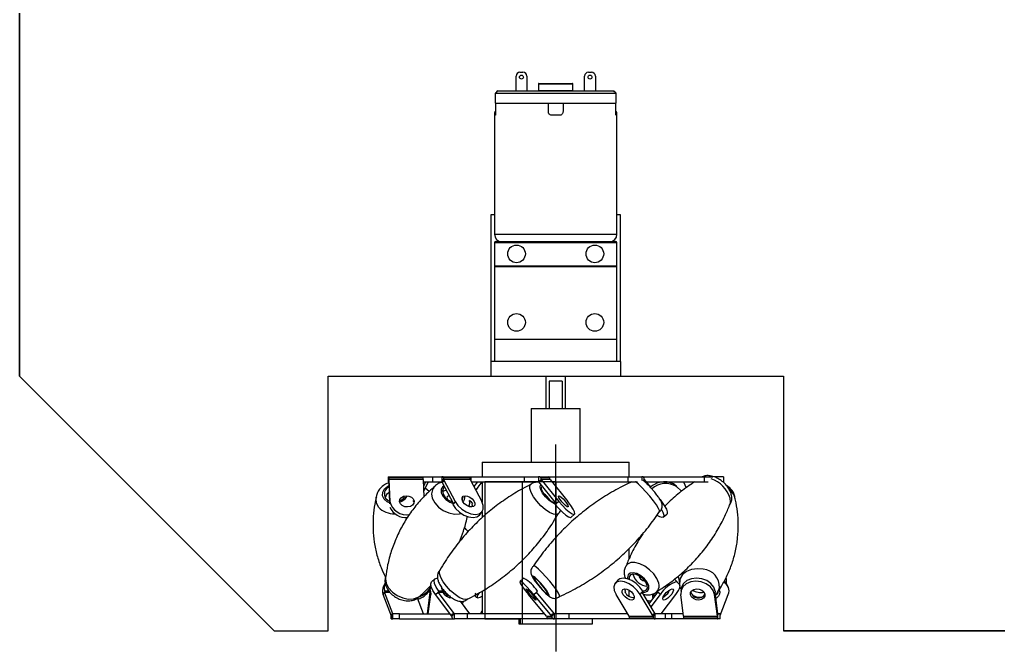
# Model space of a CAD drawing. Header units: millimetres. Extents: x 15 to 415, y 5 to 292.
# Drawn here: x 88.9 to 128.88, y 193.86 to 219.66 of the extents above; entities that cross this region are included whole.
import ezdxf

# ---------------------------------------------------------------- set-up
doc = ezdxf.new("R2010")
doc.units = ezdxf.units.MM
doc.header["$PDSIZE"] = -1
doc.linetypes.add('CENTERX2', pattern=[20.32, 12.7, -2.54, 2.54, -2.54])

msp = doc.modelspace()

# ---------------------------------------------------------------- linework, layer by layer
at = {"color": 7, "linetype": 'Continuous'}
for p, q in [((88.8959, 205.0939), (88.8959, 237.0939)), ((88.8959, 205.0939), (99.2959, 194.6939)), ((101.4959, 194.6939), (101.4959, 205.0939)), ((101.4959, 205.0939), (120.0959, 205.0939)), ((120.0959, 205.0939), (120.0959, 194.6939)), ((107.8992, 200.7846), (107.8992, 195.1846)), ((107.8992, 200.7846), (109.4441, 200.7846)), ((109.4441, 200.7846), (107.8992, 200.7846)), ((109.4441, 194.9846), (109.4441, 200.7846)), ((107.8992, 195.1846), (109.3476, 195.1846)), ((109.3476, 195.1846), (109.3476, 194.9846)), ((109.3476, 194.9846), (109.4441, 194.9846)), ((99.2959, 194.6939), (101.4959, 194.6939)), ((136.0959, 194.6939), (120.0959, 194.6939))]:
    msp.add_line(p, q, dxfattribs=at)
at = {"color": 7, "linetype": 'Continuous', "lineweight": 25}
for p, q in [((88.8959, 237.0939), (88.8959, 205.0939)), ((109.3359, 217.5139), (109.4559, 217.5139)), ((112.1359, 217.5139), (112.2559, 217.5139)), ((109.1759, 216.7539), (109.1759, 217.3539)), ((109.6159, 217.3539), (109.6159, 216.7539)), ((111.9759, 216.7539), (111.9759, 217.3539)), ((112.4159, 217.3539), (112.4159, 216.7539)), ((108.428, 216.7539), (108.4282, 216.7539)), ((108.4282, 216.7539), (113.1637, 216.7539)), ((110.0959, 217.0439), (110.0959, 216.7639)), ((110.1059, 217.0539), (111.4859, 217.0539)), ((111.4959, 216.7639), (111.4959, 217.0439)), ((113.1637, 216.7539), (113.1639, 216.7539)), ((108.3268, 216.6539), (108.3268, 216.2539)), ((108.3269, 216.6539), (108.3271, 216.6539)), ((108.3269, 216.6539), (108.327, 216.6539)), ((108.3271, 216.6539), (113.2648, 216.6539)), ((108.3271, 216.6539), (108.3271, 216.2539)), ((113.2648, 216.6539), (113.265, 216.6539)), ((113.2648, 216.2539), (113.2648, 216.6539)), ((113.265, 216.6539), (113.2649, 216.6539)), ((113.2651, 216.2539), (113.2651, 216.6539)), ((108.3271, 216.2539), (108.3268, 216.2539)), ((108.3271, 216.2539), (113.2648, 216.2539)), ((108.3387, 216.2539), (108.3387, 215.8339)), ((108.3387, 216.2539), (110.4959, 216.2539)), ((110.4959, 215.9039), (110.4959, 216.2539)), ((111.0959, 216.2539), (111.0959, 215.9039)), ((111.0959, 216.2539), (113.2532, 216.2539)), ((113.2532, 215.8339), (113.2532, 216.2539)), ((113.2651, 216.2539), (113.2648, 216.2539)), ((108.2959, 215.8339), (108.2959, 210.8939)), ((108.314, 215.8339), (108.2959, 215.8339)), ((108.325, 215.7539), (108.325, 215.7539)), ((110.9459, 215.7539), (110.6459, 215.7539)), ((113.2669, 215.7539), (113.2669, 215.7539)), ((113.2959, 210.8939), (113.2959, 215.8339)), ((108.2959, 211.6939), (108.1459, 211.6939)), ((108.1459, 211.6939), (108.1459, 205.6939)), ((113.4459, 211.6939), (113.2959, 211.6939)), ((113.4459, 205.6939), (113.4459, 211.6939)), ((108.2959, 210.5439), (108.2959, 209.5939)), ((108.3459, 210.5939), (113.2459, 210.5939)), ((113.2959, 209.5939), (113.2959, 210.5439)), ((108.3159, 209.5939), (108.2959, 209.5739)), ((113.2959, 209.5939), (108.2959, 209.5939)), ((108.2959, 209.5739), (108.2959, 206.6139)), ((108.2959, 209.5739), (113.2959, 209.5739)), ((113.2959, 209.5739), (113.2759, 209.5939)), ((113.2959, 206.6139), (113.2959, 209.5739)), ((108.2959, 206.6139), (108.3159, 206.5939)), ((108.2959, 206.6139), (113.2959, 206.6139)), ((108.2959, 206.5939), (108.2959, 205.6939)), ((113.2959, 206.5939), (108.2959, 206.5939)), ((113.2759, 206.5939), (113.2959, 206.6139)), ((113.2959, 205.6939), (113.2959, 206.5939)), ((108.1459, 205.6939), (108.1459, 205.0939)), ((113.4459, 205.6939), (108.1459, 205.6939)), ((113.4459, 205.6939), (113.4459, 205.0939)), ((88.8959, 205.0939), (99.2959, 194.6939)), ((101.4959, 205.0939), (108.1459, 205.0939)), ((101.4959, 194.6939), (101.4959, 205.0939)), ((108.1459, 205.0939), (113.4459, 205.0939)), ((110.3959, 205.0939), (110.3959, 203.7846)), ((111.0605, 204.8939), (110.5314, 204.8939)), ((110.5314, 204.8939), (110.5314, 203.7846)), ((111.0605, 204.8939), (111.0605, 203.7846)), ((111.1959, 203.7846), (111.1959, 205.0939)), ((113.4459, 205.0939), (120.0959, 205.0939)), ((120.0959, 205.0939), (120.0959, 194.6939)), ((109.7959, 203.7846), (109.7959, 201.5846)), ((109.7959, 203.7846), (111.7959, 203.7846)), ((111.7959, 201.5846), (111.7959, 203.7846)), ((107.7959, 201.5846), (107.7959, 200.9846)), ((107.7959, 201.5846), (113.7959, 201.5846)), ((113.7959, 200.9846), (113.7959, 201.5846)), ((103.9457, 200.9846), (103.9457, 200.7846)), ((103.9457, 200.9846), (103.9748, 200.9846)), ((103.9457, 200.7846), (103.9748, 200.7846)), ((103.9748, 200.9846), (103.9748, 200.7846)), ((103.9777, 200.9846), (103.9748, 200.9846)), ((103.9748, 200.7846), (103.9803, 200.8793)), ((103.9797, 200.7846), (103.9748, 200.7846)), ((103.9748, 200.7846), (104.0112, 199.8902)), ((103.9777, 200.9846), (105.3761, 200.9846)), ((105.378, 200.9446), (103.9797, 200.9446)), ((103.9797, 200.9446), (103.9797, 200.7846)), ((105.3787, 200.8793), (103.9803, 200.8793)), ((103.9803, 200.8793), (104.0167, 199.9849)), ((105.3761, 200.9846), (105.7695, 200.9846)), ((105.378, 200.8793), (105.378, 200.9446)), ((105.3787, 200.8793), (105.4079, 200.1613)), ((105.3825, 200.7846), (105.7695, 200.7846)), ((105.4756, 200.7846), (105.3901, 200.5986)), ((105.581, 200.7846), (105.3987, 200.388)), ((105.7695, 200.9846), (105.7695, 200.7846)), ((105.7695, 200.9846), (106.1453, 200.9846)), ((105.7695, 200.7846), (106.1453, 200.7846)), ((106.1453, 200.9846), (106.1453, 200.7846)), ((106.1829, 200.9846), (106.1453, 200.9846)), ((106.1453, 200.7846), (106.216, 200.8793)), ((106.208, 200.7846), (106.1453, 200.7846)), ((106.1453, 200.7846), (106.6154, 199.8902)), ((106.1829, 200.9846), (107.2743, 200.9846)), ((107.2993, 200.9446), (106.208, 200.9446)), ((106.208, 200.9446), (106.208, 200.7846)), ((107.3074, 200.8793), (106.216, 200.8793)), ((106.216, 200.8793), (106.6861, 199.9849)), ((107.2743, 200.9846), (107.3286, 200.9846)), ((107.2993, 200.8793), (107.2993, 200.9446)), ((107.3074, 200.8793), (107.7775, 199.9849)), ((107.3286, 200.9846), (107.3286, 200.8389)), ((107.3286, 200.9846), (109.5132, 200.9846)), ((107.3572, 200.7846), (109.5132, 200.7846)), ((107.6009, 200.7846), (107.4549, 200.5986)), ((107.7807, 200.7846), (107.5271, 200.4613)), ((107.7959, 200.7038), (107.7388, 200.7312)), ((107.7959, 200.7846), (107.7959, 199.9472)), ((109.5132, 200.9846), (109.5132, 200.7846)), ((109.5132, 200.9846), (110.0922, 200.9846)), ((109.5132, 200.7846), (110.0922, 200.7846)), ((110.0922, 200.9846), (110.0922, 200.7846)), ((110.1501, 200.9846), (110.0922, 200.9846)), ((110.0922, 200.7846), (110.2011, 200.8793)), ((110.1887, 200.7846), (110.0922, 200.7846)), ((110.0922, 200.7846), (110.8164, 199.8902)), ((110.1501, 200.9846), (110.5176, 200.9846)), ((110.1887, 200.9446), (110.1887, 200.7846)), ((110.5562, 200.9446), (110.1887, 200.9446)), ((110.5686, 200.8793), (110.2011, 200.8793)), ((110.2011, 200.8793), (110.9253, 199.9849)), ((110.5176, 200.9846), (113.7469, 200.9846)), ((110.5562, 200.8793), (110.5562, 200.9446)), ((110.5686, 200.8793), (111.2928, 199.9849)), ((110.6453, 200.7846), (113.7469, 200.7846)), ((113.7469, 200.9846), (113.7469, 200.7846)), ((113.7469, 200.9846), (114.3079, 200.9846)), ((113.7469, 200.7846), (114.1329, 200.7846)), ((113.7959, 200.7336), (113.7959, 200.7846)), ((113.8112, 200.7846), (113.836, 200.7529)), ((114.3079, 200.9846), (114.3079, 200.832)), ((114.364, 200.9846), (114.3079, 200.9846)), ((114.3511, 200.8234), (114.4134, 200.8793)), ((114.364, 200.9846), (116.8534, 200.9846)), ((114.4014, 200.9446), (114.4014, 200.8032)), ((114.4014, 200.8793), (114.4134, 200.8793)), ((114.4134, 200.8793), (114.6631, 200.5611)), ((114.4877, 200.7846), (116.8534, 200.7846)), ((116.0109, 200.7846), (116.1255, 200.5354)), ((116.8534, 200.9846), (116.8534, 200.7846)), ((116.8534, 200.9846), (117.1821, 200.9846)), ((116.8534, 200.7846), (117.0188, 200.7846)), ((117.1821, 200.9846), (117.1821, 200.9535)), ((117.215, 200.9846), (117.1821, 200.9846)), ((117.6462, 200.9846), (117.2663, 200.9846)), ((117.6462, 200.9846), (117.6462, 200.7846)), ((105.6295, 200.3892), (105.4589, 200.519)), ((115.9389, 200.3974), (115.7309, 200.5878)), ((104.0167, 199.9849), (104.0112, 199.8902)), ((106.6861, 199.9849), (106.6154, 199.8902)), ((106.9695, 200.107), (106.9973, 200.1157)), ((110.9253, 199.9849), (110.8164, 199.8902)), ((115.0594, 200.0559), (115.1151, 199.9849)), ((104.011, 199.8859), (104.0112, 199.8902)), ((106.5983, 199.8673), (106.6154, 199.8902)), ((107.3697, 199.8563), (107.395, 199.8902)), ((107.6968, 199.4376), (107.7927, 199.5662)), ((107.7959, 199.5706), (107.7959, 199.3199)), ((110.7774, 199.8563), (110.8164, 199.8902)), ((111.4205, 199.3281), (111.5684, 199.4567)), ((115.191, 199.3354), (115.3343, 199.4639)), ((113.7959, 197.6443), (113.7959, 198.0554)), ((105.862, 196.8226), (105.7254, 196.6941)), ((109.4865, 196.8463), (109.3352, 196.7178)), ((113.3293, 196.7637), (113.2211, 196.6351)), ((115.6526, 196.811), (115.8646, 196.5757)), ((117.7622, 196.6466), (117.6866, 196.7402)), ((103.8297, 196.6466), (103.76, 196.518)), ((105.6863, 196.3117), (105.6625, 196.4403)), ((107.7959, 196.3267), (107.7959, 195.3846)), ((113.7959, 196.108), (113.7959, 196.3561)), ((115.4077, 196.3434), (115.3861, 196.3129)), ((115.9294, 196.4403), (115.9056, 196.3117)), ((117.8319, 196.518), (117.7622, 196.6466)), ((103.752, 196.1844), (103.8033, 196.279)), ((104.0935, 195.2899), (103.752, 196.1844)), ((103.8217, 196.3129), (103.8033, 196.279)), ((104.1448, 195.3846), (103.8033, 196.279)), ((103.8033, 196.279), (104.0094, 196.279)), ((103.9861, 196.3129), (103.8217, 196.3129)), ((105.3915, 195.3846), (105.1458, 196.0281)), ((105.5554, 195.3846), (105.672, 196.279)), ((105.672, 196.279), (105.5818, 196.279)), ((105.5853, 195.3846), (105.6895, 196.1844)), ((105.6657, 196.3129), (105.6094, 196.3129)), ((105.6657, 196.3129), (105.672, 196.279)), ((105.6895, 196.1844), (105.672, 196.279)), ((105.6863, 196.3117), (105.6895, 196.1844)), ((105.8881, 196.1844), (105.9887, 196.279)), ((106.5572, 195.2899), (105.8881, 196.1844)), ((106.0246, 196.3129), (105.9887, 196.279)), ((106.6578, 195.3846), (105.9887, 196.279)), ((105.9887, 196.279), (106.1699, 196.279)), ((106.2058, 196.3129), (106.0246, 196.3129)), ((106.2058, 196.3129), (106.1699, 196.279)), ((110.4193, 195.2899), (109.6782, 196.1844)), ((109.8988, 196.1844), (110.0102, 196.279)), ((110.6399, 195.2899), (109.8988, 196.1844)), ((110.0501, 196.3129), (110.0102, 196.279)), ((110.7514, 195.3846), (110.0102, 196.279)), ((113.7912, 195.2899), (113.2611, 196.1844)), ((113.6525, 196.3129), (113.624, 196.279)), ((114.2522, 196.1844), (114.3319, 196.279)), ((114.7823, 195.2899), (114.2522, 196.1844)), ((114.3604, 196.3129), (114.3319, 196.279)), ((114.862, 195.3846), (114.3319, 196.279)), ((114.6135, 195.8038), (114.9691, 196.279)), ((114.6893, 195.6759), (115.0697, 196.1844)), ((114.9331, 196.3129), (114.9691, 196.279)), ((115.0697, 196.1844), (114.9691, 196.279)), ((115.1056, 195.3846), (115.7038, 196.1844)), ((115.3861, 196.3129), (115.422, 196.279)), ((116.019, 195.2899), (115.9024, 196.1844)), ((116.3172, 196.2904), (116.3151, 196.279)), ((117.2854, 196.1844), (117.303, 196.279)), ((117.402, 195.2899), (117.2854, 196.1844)), ((117.3092, 196.3129), (117.303, 196.279)), ((117.4195, 195.3846), (117.303, 196.279)), ((117.5127, 195.3273), (117.8399, 196.1844)), ((107.2919, 195.3846), (106.9049, 195.902)), ((106.9783, 195.8038), (107.0432, 195.9132)), ((104.0792, 195.1846), (104.0792, 195.3273)), ((104.0792, 195.1846), (104.1175, 195.1846)), ((104.1448, 195.3846), (104.0935, 195.2899)), ((104.0993, 195.2899), (104.0935, 195.2899)), ((104.0993, 195.2246), (104.0993, 195.3846)), ((104.0993, 195.3846), (104.1448, 195.3846)), ((104.1175, 195.1846), (104.1448, 195.1846)), ((104.1448, 195.1846), (104.1448, 195.3846)), ((104.4178, 195.3846), (104.1448, 195.3846)), ((104.4178, 195.1846), (104.1448, 195.1846)), ((104.4178, 195.1846), (104.4178, 195.3846)), ((104.4178, 195.3846), (106.4863, 195.3846)), ((104.4178, 195.1846), (106.6043, 195.1846)), ((106.6578, 195.3846), (106.5572, 195.2899)), ((106.5686, 195.2899), (106.5572, 195.2899)), ((106.5686, 195.2246), (106.5686, 195.3846)), ((106.5686, 195.3846), (106.6578, 195.3846)), ((106.6043, 195.1846), (106.6578, 195.1846)), ((106.6578, 195.1846), (106.6578, 195.3846)), ((107.1927, 195.3846), (106.6578, 195.3846)), ((107.1927, 195.1846), (106.6578, 195.1846)), ((107.1927, 195.1846), (107.1927, 195.3846)), ((110.3408, 195.3846), (107.1927, 195.3846)), ((110.4715, 195.1846), (107.1927, 195.1846)), ((107.721, 195.3846), (107.7959, 195.5111)), ((109.2959, 195.1846), (109.2959, 194.9846)), ((110.4193, 195.2899), (110.6399, 195.2899)), ((110.432, 195.2899), (110.432, 195.2246)), ((110.432, 195.2246), (110.6526, 195.2246)), ((110.6921, 195.1846), (110.4715, 195.1846)), ((110.7514, 195.3846), (110.6399, 195.2899)), ((110.6526, 195.3846), (110.7514, 195.3846)), ((110.6526, 195.2246), (110.6526, 195.3846)), ((110.6921, 195.1846), (110.7514, 195.1846)), ((110.7514, 195.1846), (110.7514, 195.3846)), ((111.3439, 195.3846), (110.7514, 195.3846)), ((111.3439, 195.1846), (110.7514, 195.1846)), ((111.3439, 195.1846), (111.3439, 195.3846)), ((113.735, 195.3846), (111.3439, 195.3846)), ((113.8285, 195.1846), (111.3439, 195.1846)), ((112.2959, 194.9846), (112.2959, 195.1846)), ((113.7912, 195.2899), (114.7823, 195.2899)), ((113.8002, 195.2899), (113.8002, 195.2246)), ((113.8002, 195.2246), (114.7913, 195.2246)), ((114.8196, 195.1846), (113.8285, 195.1846)), ((114.862, 195.3846), (114.7823, 195.2899)), ((114.7913, 195.3846), (114.862, 195.3846)), ((114.7913, 195.2246), (114.7913, 195.3846)), ((114.8196, 195.1846), (114.862, 195.1846)), ((114.862, 195.1846), (114.862, 195.3846)), ((115.2857, 195.3846), (114.862, 195.3846)), ((115.2857, 195.1846), (114.862, 195.1846)), ((115.2857, 195.1846), (115.2857, 195.3846)), ((115.5369, 195.3846), (115.2857, 195.3846)), ((115.5369, 195.1846), (115.2857, 195.1846)), ((115.5369, 195.1846), (115.5369, 195.3846)), ((116.0066, 195.3846), (115.5369, 195.3846)), ((116.0272, 195.1846), (115.5369, 195.1846)), ((116.019, 195.2899), (117.402, 195.2899)), ((116.021, 195.2899), (116.021, 195.2246)), ((116.021, 195.2246), (117.404, 195.2246)), ((117.4102, 195.1846), (116.0272, 195.1846)), ((117.4195, 195.3846), (117.402, 195.2899)), ((117.404, 195.2246), (117.404, 195.3846)), ((117.404, 195.3846), (117.4195, 195.3846)), ((117.4102, 195.1846), (117.4195, 195.1846)), ((117.4195, 195.1846), (117.4195, 195.3846)), ((117.5127, 195.3846), (117.4195, 195.3846)), ((117.5127, 195.1846), (117.4195, 195.1846)), ((117.5127, 195.1846), (117.5127, 195.3846)), ((109.2959, 194.9846), (112.2959, 194.9846)), ((99.2959, 194.6939), (101.4959, 194.6939)), ((120.0959, 194.6939), (136.0959, 194.6939))]:
    msp.add_line(p, q, dxfattribs=at)
at = {"color": 8, "linetype": 'Continuous', "lineweight": 25}
for p, q in [((110.0959, 217.0439), (111.4959, 217.0439)), ((110.0959, 216.7639), (111.4959, 216.7639)), ((108.314, 215.8339), (108.3387, 215.8339)), ((108.2959, 210.8939), (113.2959, 210.8939)), ((113.2959, 210.5439), (108.2959, 210.5439)), ((115.1151, 199.9849), (115.098, 199.9696)), ((117.3209, 196.141), (117.3495, 196.1611))]:
    msp.add_line(p, q, dxfattribs=at)
at = {"color": 7, "linetype": 'CENTERX2'}
for p, q in [((110.7959, 195.3846), (110.7959, 202.314)), ((110.7959, 200.7846), (107.8992, 200.7846)), ((110.7959, 200.7846), (110.7959, 195.1846)), ((110.7959, 200.7846), (110.7959, 193.8553)), ((110.7959, 195.1846), (107.8992, 195.1846))]:
    msp.add_line(p, q, dxfattribs=at)
at = {"color": 7, "linetype": 'Continuous', "lineweight": 25, "flags": 128}
for points in [[(106.208, 200.9446), (106.2075, 200.9524), (106.2061, 200.9599), (106.2037, 200.9669), (106.2006, 200.9729), (106.1968, 200.9779), (106.1925, 200.9816), (106.1878, 200.9839), (106.1829, 200.9846)], [(107.2743, 200.9846), (107.2792, 200.9839), (107.2839, 200.9816), (107.2882, 200.9779), (107.292, 200.9729), (107.2951, 200.9669), (107.2974, 200.9599), (107.2989, 200.9524), (107.2993, 200.9446)], [(115.04, 199.569), (115.0388, 199.6062), (114.9949, 199.6996), (114.9075, 199.8368), (114.7844, 200.0056), (114.6366, 200.1911), (114.4772, 200.3767), (114.3203, 200.5459), (114.1798, 200.6838), (114.0684, 200.778), (114.0593, 200.7846)], [(105.7726, 200.4847), (105.7612, 200.4621), (105.7245, 200.2955), (105.7562, 200.1109), (105.8536, 199.9246), (106.0078, 199.7533), (106.2054, 199.6121), (106.4286, 199.5136), (106.6577, 199.4665), (106.8723, 199.4751), (106.9317, 199.4887)], [(106.3286, 200.436), (106.2112, 200.4074), (106.1774, 200.3893)], [(106.26, 200.5665), (106.2178, 200.5225), (106.1779, 200.4087), (106.2022, 200.2761), (106.2869, 200.1449), (106.4191, 200.0352), (106.5766, 199.9641)], [(110.7019, 199.4588), (110.5458, 199.5303), (110.3709, 199.6498), (110.1927, 199.8066), (110.027, 199.9868), (109.8885, 200.1744), (109.7896, 200.3527), (109.739, 200.5059), (109.7413, 200.6204), (109.7698, 200.6678)], [(110.7938, 199.9182), (110.7402, 199.9281), (110.6255, 199.9851), (110.4976, 200.0844), (110.3759, 200.2109), (110.2789, 200.3452), (110.2215, 200.4671), (110.2123, 200.5578), (110.2423, 200.5993)], [(103.5586, 199.7507), (103.4732, 199.9188), (103.4632, 199.9618)], [(104.0071, 199.9911), (103.9582, 200.0132), (103.8453, 200.1064)], [(104.7459, 199.7556), (104.6295, 199.767), (104.5262, 199.8116), (104.4518, 199.8825), (104.4176, 199.969), (104.4288, 200.058), (104.4837, 200.1358), (104.574, 200.1907), (104.6859, 200.2142), (104.8023, 200.2028), (104.9056, 200.1582), (104.98, 200.0873), (105.0142, 200.0008), (105.003, 199.9118), (104.948, 199.834), (104.8578, 199.7792), (104.7459, 199.7556)], [(104.4633, 200.0262), (104.4919, 200.0527), (104.5591, 200.0921)], [(104.9538, 200.0185), (104.9837, 199.9782), (105.0062, 199.9206)], [(106.4487, 200.2074), (106.4472, 200.2074), (106.4001, 200.1975), (106.3675, 200.1716), (106.3542, 200.1337), (106.3623, 200.0895), (106.3757, 200.0646)], [(106.5361, 199.9777), (106.5421, 199.9777), (106.5678, 199.9807)], [(106.6861, 199.9849), (106.7999, 199.8192), (106.956, 199.6697), (107.139, 199.5511), (107.3312, 199.4749), (107.5136, 199.4487), (107.6684, 199.4749), (107.7805, 199.5511), (107.8389, 199.6697), (107.8378, 199.8192), (107.7775, 199.9849)], [(107.3684, 199.7556), (107.2719, 199.767), (107.1693, 199.8116), (107.0762, 199.8825), (107.0068, 199.969), (106.9716, 200.058), (106.9761, 200.1358), (107.0194, 200.1907), (107.0951, 200.2142), (107.1916, 200.2028), (107.2942, 200.1582), (107.3873, 200.0873), (107.4567, 200.0008), (107.4919, 199.9118), (107.4875, 199.834), (107.4441, 199.7792), (107.3684, 199.7556)], [(106.9754, 200.0414), (106.9806, 200.0483), (107.0199, 200.1552)], [(107.2683, 200.0337), (107.3309, 199.9782), (107.395, 199.8902)], [(111.3001, 199.7556), (111.2604, 199.767), (111.1977, 199.8116), (111.1214, 199.8825), (111.0433, 199.969), (110.9752, 200.058), (110.9275, 200.1358), (110.9074, 200.1907), (110.918, 200.2142), (110.9577, 200.2028), (111.0204, 200.1582), (111.0966, 200.0873), (111.1748, 200.0008), (111.2429, 199.9118), (111.2906, 199.834), (111.3107, 199.7792), (111.3001, 199.7556)], [(110.9253, 199.9849), (111.0684, 199.8192), (111.2156, 199.6697), (111.3523, 199.5511), (111.4652, 199.4749), (111.5432, 199.4487), (111.5787, 199.4749), (111.5683, 199.5511), (111.5129, 199.6697), (111.418, 199.8192), (111.2928, 199.9849)], [(115.1151, 199.9849), (115.2329, 199.8192), (115.3149, 199.6697), (115.353, 199.5511), (115.3436, 199.4749), (115.3343, 199.4639)], [(117.9206, 199.876), (117.9395, 199.9544), (117.9252, 200.119)], [(106.5901, 199.8563), (106.7039, 199.6906), (106.86, 199.5412), (107.0431, 199.4225), (107.2352, 199.3464), (107.4176, 199.3201), (107.5725, 199.3464), (107.6846, 199.4225), (107.6968, 199.4376)], [(107.3697, 199.8563), (107.3981, 199.7684), (107.3988, 199.7602)], [(110.7774, 199.8563), (110.9206, 199.6906), (111.0677, 199.5412), (111.2044, 199.4225), (111.3173, 199.3464), (111.3954, 199.3201), (111.4205, 199.3281)], [(115.1105, 199.6569), (115.1717, 199.5412), (115.2098, 199.4225), (115.2003, 199.3464), (115.1442, 199.3201), (115.0468, 199.3464), (114.9376, 199.4089)], [(110.8969, 199.4719), (110.8252, 199.4416), (110.7019, 199.4588)], [(107.0139, 195.9878), (106.8579, 196.0593), (106.683, 196.1787), (106.5047, 196.3355), (106.339, 196.5157), (106.2006, 196.7033), (106.1017, 196.8816), (106.0511, 197.0348), (106.0533, 197.1493), (106.064, 197.1737)], [(110.9529, 196.0955), (110.9538, 196.1351), (110.9099, 196.2285), (110.8225, 196.3657), (110.6995, 196.5346), (110.5516, 196.72), (110.3922, 196.9056), (110.2353, 197.0749), (110.0949, 197.2127), (109.9834, 197.307), (109.9108, 197.3492), (109.8887, 197.3478)], [(115.0035, 196.6479), (114.9292, 196.8318), (114.8016, 197.0185), (114.632, 197.1915), (114.4355, 197.3355), (114.2295, 197.4376), (114.0324, 197.4887), (113.8616, 197.4844), (113.7324, 197.425), (113.7002, 197.3932)], [(116.8245, 197.2095), (116.5815, 197.2355), (116.3466, 197.2056), (116.1405, 197.1225), (115.9817, 196.9934), (115.8842, 196.83), (115.8631, 196.7503)], [(103.8454, 196.8716), (103.8423, 196.8245), (103.874, 196.6398), (103.9713, 196.4536), (104.1256, 196.2822), (104.3231, 196.141), (104.5464, 196.0425), (104.7755, 195.9955), (104.9901, 196.004), (105.1711, 196.0675), (105.2403, 196.1152)], [(106.0246, 196.3129), (105.9162, 196.4786), (105.8494, 196.6281), (105.8308, 196.7467), (105.8622, 196.8229), (105.9406, 196.8491), (105.9683, 196.8473)], [(110.5323, 196.1565), (110.4937, 196.234), (110.4146, 196.3513), (110.3057, 196.4927), (110.1817, 196.6389), (110.0594, 196.7702), (109.9552, 196.869), (109.8832, 196.9218), (109.8532, 196.9215), (109.8693, 196.8682), (109.9291, 196.7691), (110.0247, 196.6375), (110.1432, 196.4912), (110.2685, 196.3501), (110.3837, 196.233), (110.4733, 196.1559), (110.5252, 196.1292), (110.5323, 196.1565)], [(110.4858, 196.2076), (110.4492, 196.2799), (110.3737, 196.3902), (110.2709, 196.5215), (110.1563, 196.6539), (110.0474, 196.7673), (109.9609, 196.8444), (109.9098, 196.8735), (109.902, 196.85), (109.9386, 196.7777), (110.0141, 196.6675), (110.1169, 196.5362), (110.2315, 196.4037), (110.3403, 196.2903), (110.4269, 196.2132), (110.4779, 196.1842), (110.4858, 196.2076)], [(114.3604, 196.3129), (114.2379, 196.4786), (114.079, 196.6281), (113.899, 196.7467), (113.7157, 196.8229), (113.5471, 196.8491), (113.4095, 196.8229), (113.3293, 196.7637)], [(114.5361, 196.553), (114.4765, 196.6859), (114.3697, 196.8166), (114.232, 196.9252), (114.0844, 196.9952), (113.9493, 197.0159), (113.8473, 196.9842), (113.7939, 196.9049), (113.7961, 196.795)], [(114.2046, 196.9416), (114.2059, 196.9039), (114.2258, 196.8596), (114.2614, 196.816), (114.3072, 196.7798), (114.3565, 196.7565), (114.4015, 196.7495), (114.4263, 196.755)], [(117.3092, 196.3129), (117.2538, 196.4786), (117.1361, 196.6281), (116.9676, 196.7467), (116.7649, 196.8229), (116.5478, 196.8491), (116.3376, 196.8229), (116.1547, 196.7467), (116.0172, 196.6281), (115.9385, 196.4786), (115.9294, 196.4403)], [(105.8881, 196.1844), (105.7796, 196.3501), (105.7128, 196.4995), (105.6942, 196.6182), (105.7254, 196.6941)], [(109.8988, 196.1844), (109.7561, 196.3501), (109.6165, 196.4995), (109.4938, 196.6182), (109.4, 196.6943), (109.3441, 196.7206), (109.3318, 196.6943), (109.3642, 196.6182), (109.4381, 196.4995), (109.5463, 196.3501), (109.6782, 196.1844)], [(109.5952, 196.4136), (109.623, 196.4022), (109.6759, 196.3577), (109.746, 196.2867), (109.8225, 196.2002), (109.8939, 196.1113), (109.9492, 196.0335), (109.98, 195.9786), (109.9817, 195.9551), (109.954, 195.9665), (109.9011, 196.011), (109.831, 196.082), (109.7545, 196.1685), (109.6831, 196.2574), (109.6278, 196.3353), (109.5969, 196.3901), (109.5952, 196.4136)], [(114.2522, 196.1844), (114.1297, 196.3501), (113.9707, 196.4995), (113.7908, 196.6182), (113.6075, 196.6943), (113.4388, 196.7206), (113.3013, 196.6943), (113.2083, 196.6182), (113.1689, 196.4995), (113.1871, 196.3501), (113.2611, 196.1844)], [(113.6061, 196.4136), (113.695, 196.4022), (113.7934, 196.3577), (113.8861, 196.2867), (113.9591, 196.2002), (114.0013, 196.1113), (114.0062, 196.0335), (113.9732, 195.9786), (113.9072, 195.9551), (113.8182, 195.9665), (113.7199, 196.011), (113.6272, 196.082), (113.5542, 196.1685), (113.512, 196.2574), (113.507, 196.3353), (113.5401, 196.3901), (113.6061, 196.4136)], [(113.6525, 196.3129), (113.6165, 196.4009), (113.6142, 196.4141)], [(114.3516, 196.3274), (114.3841, 196.3271), (114.4861, 196.3588), (114.5395, 196.4381), (114.5361, 196.553)], [(115.5489, 196.4136), (115.593, 196.4022), (115.6056, 196.3577), (115.585, 196.2867), (115.5342, 196.2002), (115.4609, 196.1113), (115.3764, 196.0335), (115.2934, 195.9786), (115.2246, 195.9551), (115.1805, 195.9665), (115.1679, 196.011), (115.1885, 196.082), (115.2393, 196.1685), (115.3126, 196.2574), (115.3972, 196.3353), (115.4801, 196.3901), (115.5489, 196.4136)], [(117.2854, 196.1844), (117.23, 196.3501), (117.1123, 196.4995), (116.9438, 196.6182), (116.7411, 196.6943), (116.524, 196.7206), (116.3138, 196.6943), (116.1309, 196.6182), (115.9934, 196.4995), (115.9147, 196.3501), (115.9024, 196.1844)], [(116.5436, 196.4136), (116.6598, 196.4022), (116.7659, 196.3577), (116.8459, 196.2867), (116.8875, 196.2002), (116.8844, 196.1113), (116.8371, 196.0335), (116.7528, 195.9786), (116.6442, 195.9551), (116.5281, 195.9665), (116.4219, 196.011), (116.3419, 196.082), (116.3003, 196.1685), (116.3034, 196.2574), (116.3507, 196.3353), (116.4351, 196.3901), (116.5436, 196.4136)], [(117.4489, 196.3666), (117.4582, 196.3577), (117.4948, 196.2867), (117.4891, 196.2002), (117.4419, 196.1113), (117.3604, 196.0335), (117.337, 196.0178)], [(106.1699, 196.279), (106.246, 196.1911), (106.3312, 196.1165), (106.4126, 196.0667), (106.4777, 196.0492), (106.5114, 196.0606)], [(107.1844, 195.9837), (107.1373, 195.9706), (107.0139, 195.9878)], [(107.5214, 196.236), (107.5072, 196.1911), (107.5091, 196.1165), (107.5484, 196.0667), (107.6193, 196.0492), (107.711, 196.0667), (107.7959, 196.108)], [(114.8071, 196.2176), (114.8066, 196.2157), (114.8018, 196.1285), (114.83, 196.0931)], [(117.4324, 196.279), (117.3784, 196.1911), (117.3214, 196.1373)], [(104.0993, 195.2246), (104.0997, 195.2168), (104.1007, 195.2093), (104.1024, 195.2024), (104.1047, 195.1963), (104.1074, 195.1914), (104.1106, 195.1877), (104.114, 195.1854), (104.1175, 195.1846)]]:
    msp.add_lwpolyline(points, dxfattribs=at)
at = {"color": 8, "linetype": 'Continuous', "lineweight": 25, "flags": 128}
for points in [[(103.7831, 200.075), (103.7226, 200.2088), (103.7314, 200.3555), (103.8082, 200.4951), (103.9428, 200.6089), (103.9811, 200.6302)], [(106.2281, 200.6272), (106.184, 200.5918), (106.1188, 200.4785), (106.1184, 200.3391), (106.1829, 200.1924), (106.3037, 200.0583), (106.4643, 199.9548), (106.6085, 199.9034)], [(110.7922, 199.8692), (110.7723, 199.8748), (110.6478, 199.9355), (110.5086, 200.0404), (110.3733, 200.1754), (110.2604, 200.3221), (110.1851, 200.4609), (110.1575, 200.5729), (110.1813, 200.643), (110.1978, 200.6542)], [(104.0097, 199.9283), (103.9048, 199.972), (103.7831, 200.075)], [(114.5949, 196.5341), (114.5315, 196.679), (114.4189, 196.8228), (114.2722, 196.9462), (114.1112, 197.0325), (113.9577, 197.07), (113.8325, 197.0538), (113.7524, 196.9859), (113.7282, 196.8755), (113.7366, 196.8165)], [(114.3321, 196.2786), (114.443, 196.2744), (114.5474, 196.3172), (114.6005, 196.4078), (114.5949, 196.5341)], [(114.7622, 196.2028), (114.7491, 196.1538), (114.7552, 196.0679), (114.788, 196.0371)]]:
    msp.add_lwpolyline(points, dxfattribs=at)
at = {"color": 7, "linetype": 'Continuous', "lineweight": 25}
for centre in [(109.3959, 217.3139), (112.1959, 217.3139)]:
    msp.add_circle(centre, 0.08, dxfattribs=at)
at = {"color": 7, "linetype": 'Continuous'}
for centre in [(109.1959, 210.0939), (112.3959, 210.0939), (109.1959, 207.2939), (112.3959, 207.2939)]:
    msp.add_circle(centre, 0.36, dxfattribs=at)
at = {"color": 7, "linetype": 'Continuous', "lineweight": 25}
for centre, radius, start, end in [((109.3359, 217.3539), 0.16, 90, 180), ((109.4559, 217.3539), 0.16, 0, 90), ((112.1359, 217.3539), 0.16, 90, 180), ((112.2559, 217.3539), 0.16, 0, 90), ((110.0859, 216.7639), 0.01, 270, 360), ((110.1059, 217.0439), 0.01, 90, 180), ((111.4859, 217.0439), 0.01, 0, 90), ((111.5059, 216.7639), 0.01, 180, 270), ((108.5959, 210.8939), 0.3, 180, 270), ((112.9959, 210.8939), 0.3, 270, 360), ((108.3459, 210.5439), 0.05, 90, 180), ((113.2459, 210.5439), 0.05, 0, 90), ((103.7721, 200.9546), 0.2078, 357.24863, 8.30596), ((105.1704, 200.9546), 0.2078, 357.24863, 8.30596), ((110.1494, 200.9453), 0.0393, 358.99568, 88.95917), ((110.5169, 200.9453), 0.0393, 358.99568, 88.95917), ((114.3626, 200.9459), 0.0388, 358.13917, 88.00965), ((116.7033, 199.6956), 1.2931, 19.11317, 69.84808), ((117.2145, 200.9701), 0.0146, 51.28583, 87.90401), ((104.1121, 200.2775), 0.3169, 113.89379, 212.68572), ((104.1899, 200.0442), 0.37, 122.29242, 166.78951), ((105.8602, 201.6523), 2.0732, 324.11362, 331.07792), ((115.2849, 199.8431), 0.8677, 58.92444, 130.67432), ((117.451, 199.9421), 0.6915, 16.02147, 50.81703), ((104.6953, 200.1349), 0.695, 192.4639, 281.41335), ((104.2417, 200.4445), 0.4738, 292.13041, 324.90233), ((109.5522, 199.3346), 1.2293, 34.12504, 52.40448), ((104.1657, 200.2958), 0.816, 221.92212, 274.04051), ((104.6841, 200.0324), 0.7145, 203.05291, 274.55779), ((116.7666, 196.4974), 0.7145, 356.72373, 85.34886), ((108.7613, 195.5157), 1.5154, 31.73857, 61.40835), ((114.5768, 197.1587), 0.6398, 192.87765, 266.94599), ((104.1009, 196.3429), 0.3833, 152.81559, 204.44153), ((104.1706, 196.4715), 0.3833, 152.81559, 204.44153), ((104.9473, 196.8525), 0.8167, 288.83335, 337.78668), ((106.4464, 196.5342), 0.3269, 187.91835, 222.60418), ((105.7595, 195.7665), 0.7164, 24.91577, 53.6434), ((114.6985, 196.5329), 0.3259, 322.75653, 20.66711), ((116.2111, 195.4287), 1.3689, 109.76672, 146.49338), ((114.9367, 196.8158), 0.9936, 320.53975, 342.47648), ((116.7136, 196.8308), 0.5696, 234.94955, 284.07967), ((117.5119, 196.3411), 0.3635, 334.45937, 67.70693), ((107.8949, 196.0333), 0.3124, 134.3261, 176.37704), ((113.9965, 196.4727), 0.4198, 207.46622, 271.6757), ((114.8377, 196.7014), 0.7209, 298.58164, 324.14131), ((116.6267, 196.3642), 0.3231, 195.28718, 324.87525), ((116.6789, 196.6434), 0.5749, 238.91685, 280.11237), ((106.6066, 195.2226), 0.038, 176.90634, 266.52951), ((110.4718, 195.2244), 0.0398, 179.64213, 269.63761), ((110.6924, 195.2244), 0.0398, 179.64213, 269.63761), ((113.8356, 195.2196), 0.0357, 171.9304, 258.53609), ((114.8267, 195.2196), 0.0357, 171.9304, 258.53609), ((116.09, 195.2149), 0.0697, 171.95588, 205.69878), ((117.473, 195.2149), 0.0697, 171.95588, 205.69878)]:
    msp.add_arc(centre, radius, start, end, dxfattribs=at)
at = {"color": 8, "linetype": 'Continuous', "lineweight": 25}
for centre, radius, start, end in [((104.2516, 200.4508), 0.5317, 288.67713, 330.36198), ((106.8326, 200.1589), 0.2557, 312.64394, 2.43341)]:
    msp.add_arc(centre, radius, start, end, dxfattribs=at)
at = {"color": 7, "linetype": 'Continuous', "lineweight": 25}
for points, knots in [([(108.4282, 216.7539), (108.4073, 216.7332), (108.3735, 216.6999), (108.3397, 216.6666), (108.3269, 216.6539)], [0, 0, 0, 0, 0.6208988, 1, 1, 1, 1]), ([(113.265, 216.6539), (113.2555, 216.6633), (113.2217, 216.6966), (113.188, 216.7299), (113.1637, 216.7539)], [0, 0, 0, 0, 0.28082264, 1, 1, 1, 1]), ([(108.3387, 215.9253), (108.3335, 215.9209), (108.3176, 215.9075), (108.3007, 215.8755), (108.2975, 215.8478), (108.2959, 215.8339)], [0, 0, 0, 0, 0.1960084, 0.5974654, 1, 1, 1, 1]), ([(113.2959, 215.8339), (113.2943, 215.8478), (113.2911, 215.8755), (113.2743, 215.9075), (113.2584, 215.9209), (113.2532, 215.9253)], [0, 0, 0, 0, 0.4025346, 0.8039916, 1, 1, 1, 1]), ([(108.314, 215.8339), (108.3153, 215.8499), (108.3173, 215.875), (108.333, 215.8941), (108.3387, 215.901)], [0, 0, 0, 0, 0.6401501, 1, 1, 1, 1]), ([(108.325, 215.7539), (108.3246, 215.754), (108.3228, 215.7544), (108.3198, 215.7604), (108.3168, 215.7763), (108.3148, 215.7989), (108.3141, 215.8193), (108.314, 215.8311), (108.314, 215.8339)], [0, 0, 0, 0, 0.0678067, 0.2865084, 0.5037878, 0.7189969, 0.9324329, 1, 1, 1, 1]), ([(108.3387, 215.8339), (108.3385, 215.825), (108.3382, 215.8072), (108.3357, 215.7835), (108.3322, 215.7654), (108.3284, 215.7554), (108.326, 215.7543), (108.325, 215.7539)], [0, 0, 0, 0, 0.2106039, 0.4211454, 0.6334469, 0.8490537, 1, 1, 1, 1]), ([(110.6459, 215.7539), (110.629, 215.7556), (110.5952, 215.7589), (110.5502, 215.7848), (110.5163, 215.823), (110.4985, 215.8652), (110.4967, 215.893), (110.4959, 215.9039)], [0, 0, 0, 0, 0.2152398, 0.4304617, 0.6460287, 0.861084, 1, 1, 1, 1]), ([(111.0959, 215.9039), (111.0943, 215.8871), (111.091, 215.8535), (111.0654, 215.8088), (111.0276, 215.7748), (110.9854, 215.7565), (110.9572, 215.7547), (110.9459, 215.7539)], [0, 0, 0, 0, 0.2132839, 0.4265363, 0.6406529, 0.8559621, 1, 1, 1, 1]), ([(113.2779, 215.8339), (113.2766, 215.8499), (113.2746, 215.875), (113.2589, 215.8941), (113.2532, 215.901)], [0, 0, 0, 0, 0.64015007, 1, 1, 1, 1]), ([(113.2669, 215.7539), (113.2654, 215.7548), (113.2626, 215.7566), (113.2584, 215.7706), (113.2552, 215.7913), (113.2535, 215.8138), (113.2533, 215.8283), (113.2532, 215.8339)], [0, 0, 0, 0, 0.2172889, 0.4356914, 0.6532319, 0.8679507, 1, 1, 1, 1]), ([(113.2779, 215.8339), (113.2778, 215.8278), (113.2777, 215.8128), (113.2765, 215.7903), (113.2742, 215.7701), (113.2709, 215.7569), (113.2683, 215.7539), (113.2669, 215.7539), (113.2669, 215.7539)], [0, 0, 0, 0, 0.1454844, 0.3576151, 0.5702501, 0.7841557, 0.9999543, 1, 1, 1, 1]), ([(103.9936, 200.7516), (103.9277, 200.7239), (103.7903, 200.666), (103.6291, 200.5255), (103.5126, 200.3583), (103.4555, 200.1737), (103.4406, 200.0346), (103.4637, 199.9669), (103.4652, 199.9625)], [0, 0, 0, 0, 0.1973727, 0.4110358, 0.6011547, 0.7856385, 0.9860535, 1, 1, 1, 1]), ([(106.1657, 200.7712), (106.1091, 200.7537), (105.9956, 200.7186), (105.8576, 200.6177), (105.803, 200.5247), (105.7782, 200.4824)], [0, 0, 0, 0, 0.3512378, 0.7047924, 1, 1, 1, 1]), ([(110.1136, 200.7582), (110.0937, 200.7627), (110.0323, 200.7768), (109.9216, 200.759), (109.8171, 200.7194), (109.7806, 200.6722), (109.7728, 200.6622)], [0, 0, 0, 0, 0.1735223, 0.5365205, 0.9016624, 1, 1, 1, 1]), ([(113.9018, 200.7846), (113.8, 200.7364), (113.4618, 200.5764), (112.9111, 200.267), (112.2667, 199.8402), (111.6653, 199.3671), (111.1044, 198.8485), (110.584, 198.2831), (110.1826, 197.7759), (109.9613, 197.454), (109.8865, 197.3453)], [0, 0, 0, 0, 0.0631531, 0.2097608, 0.3535396, 0.4958268, 0.6379424, 0.780969, 0.9259999, 1, 1, 1, 1]), ([(114.7439, 200.4714), (114.735, 200.482), (114.6848, 200.5414), (114.59, 200.6403), (114.4899, 200.741), (114.4319, 200.7829), (114.4091, 200.7995)], [0, 0, 0, 0, 0.07431234, 0.41843981, 0.77053335, 1, 1, 1, 1]), ([(115.7401, 200.5794), (115.7202, 200.6028), (115.6622, 200.671), (115.5237, 200.7398), (115.3424, 200.7843), (115.1396, 200.7809), (114.9309, 200.7273), (114.7632, 200.6527), (114.6828, 200.5851), (114.6592, 200.5653)], [0, 0, 0, 0, 0.0815768, 0.238243, 0.3988748, 0.568028, 0.7447222, 0.9250199, 1, 1, 1, 1]), ([(116.4763, 200.7846), (116.4431, 200.7637), (116.2267, 200.6269), (115.8474, 200.3362), (115.4714, 200.0198), (115.2879, 199.8209), (115.2538, 199.784)], [0, 0, 0, 0, 0.0754669, 0.4924744, 0.9057115, 1, 1, 1, 1]), ([(117.8761, 199.8093), (117.9046, 199.8472), (117.965, 199.9275), (117.9973, 200.092), (117.9817, 200.2475), (117.9255, 200.4096), (117.8355, 200.5663), (117.6909, 200.732), (117.5142, 200.8734), (117.3163, 200.9798), (117.1189, 201.0347), (116.9349, 201.041), (116.83, 201.0026), (116.781, 200.9846)], [0, 0, 0, 0, 0.0725502, 0.1536628, 0.2538662, 0.314158, 0.4136493, 0.5149529, 0.616351, 0.7195089, 0.8269968, 0.9191682, 1, 1, 1, 1]), ([(105.8673, 200.5994), (105.7853, 200.5286), (105.5632, 200.3367), (105.2216, 199.9822), (104.8604, 199.5275), (104.5443, 199.0322), (104.2793, 198.5043), (104.0715, 197.9529), (103.9229, 197.4031), (103.8705, 197.0434), (103.8453, 196.8707)], [0, 0, 0, 0, 0.0773357, 0.2096695, 0.3419315, 0.4745287, 0.6076029, 0.7413266, 0.8758377, 1, 1, 1, 1]), ([(109.795, 200.6854), (109.6764, 200.6242), (109.3398, 200.4508), (108.8077, 200.1254), (108.2152, 199.6955), (107.6647, 199.2199), (107.1564, 198.7004), (106.692, 198.1374), (106.3316, 197.6233), (106.1355, 197.2938), (106.064, 197.1738)], [0, 0, 0, 0, 0.0774536, 0.2197923, 0.3598774, 0.4988385, 0.6377386, 0.7774748, 0.9189268, 1, 1, 1, 1]), ([(115.1315, 199.9067), (115.1217, 199.933), (115.0987, 199.9947), (115.0453, 200.0828), (114.9598, 200.2072), (114.8532, 200.3449), (114.7768, 200.4334), (114.7439, 200.4714)], [0, 0, 0, 0, 0.1459116, 0.3414448, 0.5739312, 0.8168296, 1, 1, 1, 1]), ([(118.1149, 200.1599), (118.1038, 200.2075), (118.0784, 200.317), (117.9741, 200.4666), (117.8681, 200.5771), (117.7903, 200.6178), (117.7741, 200.6263)], [0, 0, 0, 0, 0.2506112, 0.5761955, 0.9119987, 1, 1, 1, 1]), ([(103.4703, 200.1677), (103.4483, 200.0708), (103.39, 199.8144), (103.3357, 199.373), (103.3259, 198.8482), (103.3757, 198.314), (103.4872, 197.7851), (103.6428, 197.299), (103.7828, 197.01), (103.8464, 196.879)], [0, 0, 0, 0, 0.09318, 0.2464704, 0.4006827, 0.5560963, 0.7124499, 0.8695729, 1, 1, 1, 1]), ([(107.2497, 199.7766), (107.2507, 199.7784), (107.2809, 199.8321), (107.2909, 199.9217), (107.2782, 200.0032), (107.2748, 200.0255)], [0, 0, 0, 0, 0.02490352, 0.7340341, 1, 1, 1, 1]), ([(117.3995, 196.2663), (117.4548, 196.3489), (117.601, 196.5675), (117.8096, 196.9602), (118.0066, 197.4468), (118.151, 197.9633), (118.2375, 198.4975), (118.2632, 199.0368), (118.2294, 199.5548), (118.1675, 199.917), (118.1232, 200.1013), (118.1153, 200.1341)], [0, 0, 0, 0, 0.0772671, 0.2043792, 0.3322557, 0.4611284, 0.5907807, 0.7210708, 0.8518353, 0.9736378, 1, 1, 1, 1]), ([(110.8927, 199.4774), (110.9129, 199.4944), (110.9592, 199.5334), (110.9776, 199.5899), (110.9879, 199.6217)], [0, 0, 0, 0, 0.4360786, 1, 1, 1, 1]), ([(110.95, 196.0937), (111.0769, 196.1536), (111.4403, 196.3251), (112.0156, 196.6471), (112.6598, 197.0742), (113.2613, 197.5473), (113.8222, 198.0658), (114.3426, 198.6313), (114.744, 199.1385), (114.9653, 199.4604), (115.0401, 199.5691)], [0, 0, 0, 0, 0.0774747, 0.2218412, 0.363422, 0.5035341, 0.6434772, 0.7843173, 0.9271311, 1, 1, 1, 1]), ([(114.8954, 196.2823), (114.9983, 196.3466), (115.2849, 196.5257), (115.7351, 196.8601), (116.229, 197.2976), (116.6809, 197.7796), (117.0873, 198.3019), (117.4434, 198.8601), (117.7202, 199.3893), (117.8619, 199.7335), (117.9208, 199.8767)], [0, 0, 0, 0, 0.0774068, 0.2155401, 0.3524244, 0.4888499, 0.625443, 0.7627721, 0.9013582, 1, 1, 1, 1]), ([(115.0371, 199.5677), (115.0393, 199.569), (115.0748, 199.5899), (115.1146, 199.6565), (115.146, 199.7466), (115.1493, 199.8347), (115.1376, 199.8817), (115.1315, 199.9067)], [0, 0, 0, 0, 0.0193809, 0.3143667, 0.5515566, 0.7616456, 1, 1, 1, 1]), ([(106.861, 198.327), (106.9181, 198.4713), (107.0479, 198.7989), (107.1475, 199.1511), (107.1802, 199.3518), (107.1824, 199.3654)], [0, 0, 0, 0, 0.4231844, 0.9610487, 1, 1, 1, 1]), ([(107.1842, 195.9836), (107.3029, 196.0447), (107.6395, 196.2182), (108.1715, 196.5436), (108.7641, 196.9735), (109.3145, 197.4491), (109.8228, 197.9686), (110.2872, 198.5316), (110.6476, 199.0457), (110.8438, 199.3751), (110.9152, 199.4952)], [0, 0, 0, 0, 0.0774536, 0.2197923, 0.3598774, 0.4988385, 0.6377386, 0.7774748, 0.9189268, 1, 1, 1, 1]), ([(107.2073, 198.7379), (107.2065, 198.7391), (107.1662, 198.8043), (107.1169, 198.8639), (107.0686, 198.9225)], [0, 0, 0, 0, 0.01877036, 1, 1, 1, 1]), ([(114.3507, 198.6573), (114.2809, 198.5514), (114.0886, 198.2599), (113.8605, 197.8099), (113.7181, 197.4661), (113.6589, 197.3231)], [0, 0, 0, 0, 0.2498827, 0.6880936, 1, 1, 1, 1]), ([(106.0849, 197.1911), (106.0571, 197.1628), (105.998, 197.1025), (105.964, 196.9789), (105.9631, 196.8514), (105.9971, 196.7147), (106.0698, 196.56), (106.1859, 196.3898), (106.3317, 196.2256), (106.4919, 196.0847), (106.6441, 195.9812), (106.7446, 195.9421), (106.7887, 195.925)], [0, 0, 0, 0, 0.0707768, 0.150774, 0.2294114, 0.3188135, 0.4316078, 0.5542079, 0.6706645, 0.786563, 0.9064593, 1, 1, 1, 1]), ([(109.889, 197.3459), (109.8628, 197.3192), (109.814, 197.2695), (109.7828, 197.1765), (109.7771, 197.0938), (109.7892, 197.0216), (109.8136, 196.9531), (109.8553, 196.8732), (109.9144, 196.7802), (109.9735, 196.7021), (109.9956, 196.6729)], [0, 0, 0, 0, 0.1238679, 0.230111, 0.3232224, 0.4113923, 0.5070049, 0.6528502, 0.8704903, 1, 1, 1, 1]), ([(113.7043, 197.3898), (113.6768, 197.3544), (113.6165, 197.2769), (113.586, 197.1269), (113.5917, 196.9738), (113.628, 196.8765), (113.6453, 196.83)], [0, 0, 0, 0, 0.22429801, 0.48955366, 0.75606827, 1, 1, 1, 1]), ([(103.8464, 196.879), (103.8383, 196.8526), (103.8131, 196.7699), (103.83, 196.6194), (103.89, 196.4428), (104.0022, 196.2749), (104.1593, 196.1262), (104.3531, 196.009), (104.5697, 195.9347), (104.7867, 195.9129), (104.9841, 195.9454), (105.1381, 196.01), (105.2081, 196.0799), (105.2354, 196.1072)], [0, 0, 0, 0, 0.0427334, 0.1339583, 0.2273746, 0.3257207, 0.4285125, 0.5334584, 0.6399964, 0.7488433, 0.8468986, 0.9403968, 1, 1, 1, 1]), ([(115.7994, 196.9297), (115.8136, 196.8345), (115.8329, 196.7049), (115.863, 196.5819), (115.871, 196.5492)], [0, 0, 0, 0, 0.7338733, 1, 1, 1, 1]), ([(115.8706, 196.7486), (115.8634, 196.7121), (115.8442, 196.6139), (115.8651, 196.4851), (115.9071, 196.4065), (115.919, 196.3841)], [0, 0, 0, 0, 0.2980627, 0.8003913, 1, 1, 1, 1]), ([(117.7628, 196.6447), (117.7667, 196.6609), (117.7841, 196.7346), (117.7815, 196.8183), (117.7565, 196.8745), (117.7552, 196.8774)], [0, 0, 0, 0, 0.2109945, 0.9588756, 1, 1, 1, 1]), ([(105.1599, 195.9912), (105.2167, 196.011), (105.3466, 196.0562), (105.5117, 196.1793), (105.6372, 196.3379), (105.703, 196.4582), (105.7104, 196.5237), (105.7108, 196.5274)], [0, 0, 0, 0, 0.2158143, 0.4930264, 0.7431075, 0.9856125, 1, 1, 1, 1]), ([(105.2397, 196.1146), (105.3222, 196.1846), (105.4787, 196.3172), (105.6229, 196.4716), (105.6912, 196.5446)], [0, 0, 0, 0, 0.5272748, 1, 1, 1, 1]), ([(109.9956, 196.6729), (110.0072, 196.6572), (110.0527, 196.5953), (110.1408, 196.4885), (110.2133, 196.4083), (110.2437, 196.3746)], [0, 0, 0, 0, 0.165445, 0.6495007, 1, 1, 1, 1]), ([(110.2437, 196.3746), (110.2549, 196.362), (110.3083, 196.3015), (110.4014, 196.2089), (110.4944, 196.126), (110.5714, 196.0719), (110.6538, 196.0323), (110.7576, 196.0166), (110.8645, 196.0342), (110.9231, 196.076), (110.9522, 196.0966)], [0, 0, 0, 0, 0.0505, 0.2415625, 0.4427652, 0.5638149, 0.6781673, 0.7843617, 0.893119, 1, 1, 1, 1]), ([(114.3807, 196.1967), (114.4141, 196.1865), (114.5071, 196.158), (114.6559, 196.1635), (114.812, 196.2134), (114.917, 196.2772), (114.9495, 196.3302), (114.9545, 196.3383)], [0, 0, 0, 0, 0.1593183, 0.4428643, 0.7028833, 0.9548718, 1, 1, 1, 1]), ([(117.3089, 196.1368), (117.3466, 196.1791), (117.4295, 196.272), (117.462, 196.3912), (117.4797, 196.4562)], [0, 0, 0, 0, 0.4551237, 1, 1, 1, 1]), ([(106.7887, 195.925), (106.8249, 195.9154), (106.9025, 195.8948), (107.0305, 195.9019), (107.1439, 195.9398), (107.1903, 195.9905), (107.2048, 196.0064)], [0, 0, 0, 0, 0.262804, 0.5639537, 0.8630952, 1, 1, 1, 1]), ([(114.5345, 195.9371), (114.5506, 195.9324), (114.6073, 195.9156), (114.6678, 195.919), (114.7073, 195.9309), (114.709, 195.9314)], [0, 0, 0, 0, 0.2741063, 0.969063, 1, 1, 1, 1])]:
    msp.add_open_spline(points, degree=3, knots=knots, dxfattribs=at)
at = {"color": 7, "linetype": 'Continuous'}
msp.add_point((128.0959, 194.6939), dxfattribs=at)

doc.saveas('drawing.dxf')
